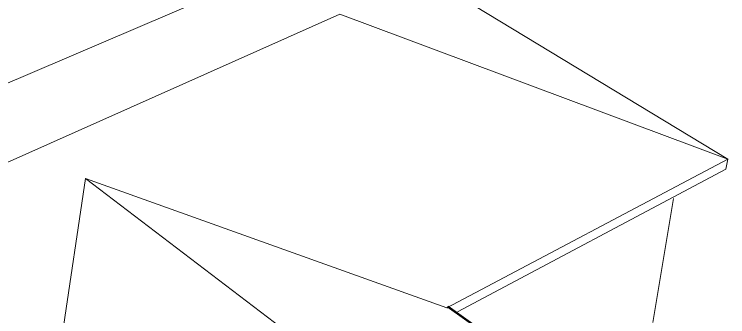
# Model space of a CAD drawing. Header units: inches. Extents: x -562 to 8953, y -6490 to -2066.
# Drawn here: x 2259.5 to 2523.4, y -5899.4 to -5787.5 of the extents above; entities that cross this region are included whole.
import ezdxf

# ---------------------------------------------------------------- set-up
doc = ezdxf.new("R2010")
doc.units = ezdxf.units.IN
doc.header["$MEASUREMENT"] = 0
for name, color, linetype, lineweight in [('A-COLS', 52, 'Continuous', 9), ('A-ROOF', 132, 'Continuous', 18), ('I-WALL', 25, 'Continuous', 18)]:
    doc.layers.add(name, color=color, linetype=linetype, lineweight=lineweight)

msp = doc.modelspace()

# ---------------------------------------------------------------- linework, layer by layer
at = {"layer": 'A-COLS'}
for p, q in [((2501.98, -5954.21), (2419.63, -5895.65)), ((2502.38, -5953.97), (2420.03, -5895.44))]:
    msp.add_line(p, q, dxfattribs=at)
at = {"layer": 'A-ROOF'}
for p, q in [((2385.99, -5757.8), (2004.35, -5920.95)), ((2523.45, -5841.08), (2385.99, -5757.8)), ((2156.25, -5887.04), (2379.95, -5787.47)), ((2523.45, -5841.08), (2379.95, -5787.47)), ((2419.53, -5896.08), (2523.45, -5841.08)), ((2523.45, -5841.08), (2522.77, -5844.81)), ((2522.77, -5844.81), (2423.54, -5897.56)), ((2285.85, -5848.27), (2266.75, -5976.94)), ((2419.53, -5896.08), (2285.85, -5848.27)), ((2285.85, -5848.27), (2371.35, -5913.24)), ((2420.25, -5896.08), (2419.53, -5896.08)), ((2443.09, -5912.33), (2420.25, -5896.08))]:
    msp.add_line(p, q, dxfattribs=at)
at = {"layer": 'I-WALL'}
msp.add_line((2495.75, -5901.44), (2503.45, -5855.65), dxfattribs=at)

doc.saveas('drawing.dxf')
